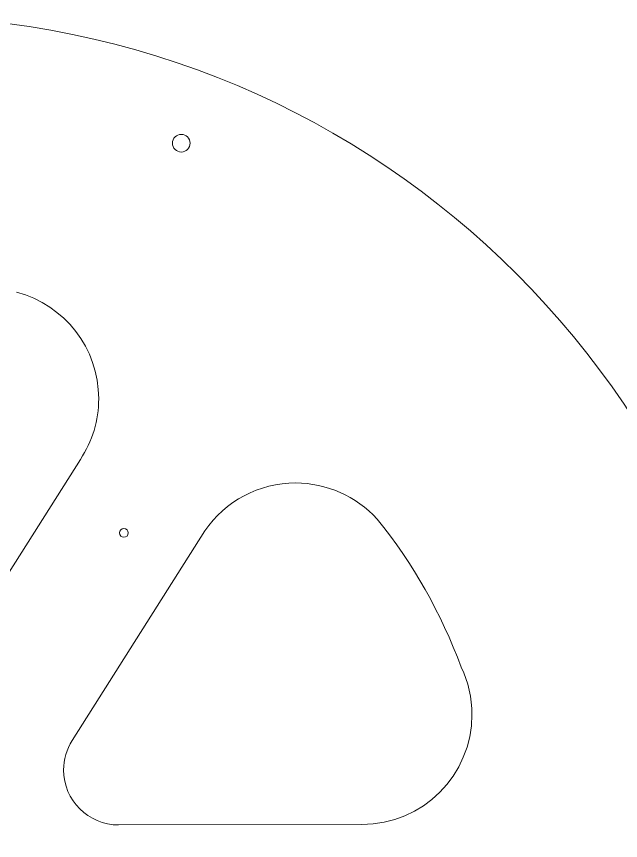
# Model space of a CAD drawing. Header units: millimetres. Extents: x 254 to 1549, y -413 to 269.
# Drawn here: x 923.6 to 1060.9, y -1.8 to 185.4 of the extents above; entities that cross this region are included whole.
import ezdxf

# ---------------------------------------------------------------- set-up
doc = ezdxf.new("R2010")
doc.units = ezdxf.units.MM
doc.header["$MEASUREMENT"] = 0
doc.layers.add('layer 1', color=7, linetype='Continuous')

msp = doc.modelspace()

# ---------------------------------------------------------------- linework, layer by layer
at = {"layer": 'layer 1', "color": 242, "lineweight": 18}
for centre, major_axis in [((896.0624, -14.3886), (0, 199.7718)), ((961.0562, 156.6058), (0, 2))]:
    msp.add_ellipse(centre, major_axis=major_axis, ratio=1, dxfattribs=at)
at = {"layer": 'layer 1', "color": 242, "lineweight": 9}
msp.add_ellipse((948.0151, 68.1015), major_axis=(0, 1), ratio=1, dxfattribs=at)
at = {"layer": 'layer 1', "color": 242, "lineweight": 18}
for points, knots in [([(923.5968, 122.7802), (934.6034, 119.9072), (942.2827, 109.966), (942.2827, 98.5907), (942.2827, 98.5907), (942.2827, 93.6843), (940.839, 88.8863), (938.1314, 84.7946)], [0, 0, 0, 0, 0.33333333, 0.33333333, 0.33333333, 0.33333333, 1, 1, 1, 1]), ([(966.3951, 68.5535), (971.0546, 75.3667), (978.7767, 79.441), (987.0309, 79.441), (987.0309, 79.441), (994.0891, 79.441), (1000.8185, 76.4574), (1005.5576, 71.2267)], [0, 0, 0, 0, 0.33333333, 0.33333333, 0.33333333, 0.33333333, 1, 1, 1, 1]), ([(1024.6986, 37.6335), (1026.3038, 34.2705), (1027.1367, 30.5912), (1027.1367, 26.8649), (1027.1367, 26.8649), (1027.1367, 13.0578), (1015.9439, 1.8649), (1002.1368, 1.8649), (1002.1368, 1.8649), (1002.13, 1.8649), (1002.123, 1.8649), (1002.1162, 1.8649)], [0, 0, 0, 0, 0.25, 0.25, 0.25, 0.25, 0.5, 0.5, 0.5, 0.5, 1, 1, 1, 1]), ([(946.8218, 1.7762), (939.9182, 1.7762), (934.3218, 7.3726), (934.3218, 14.2762), (934.3218, 14.2762), (934.3218, 16.6327), (934.988, 18.9413), (936.2434, 20.9356)], [0, 0, 0, 0, 0.33333333, 0.33333333, 0.33333333, 0.33333333, 1, 1, 1, 1])]:
    msp.add_open_spline(points, degree=3, knots=knots, dxfattribs=at)
for points in [[(893.2097, 14.0199), (893.2097, 14.0199), (938.1319, 84.795), (938.1319, 84.795)], [(1005.5573, 71.2277), (1013.9174, 61.1372), (1020.0648, 49.8087), (1024.6982, 37.6328)], [(936.2431, 20.9359), (936.2431, 20.9359), (966.3955, 68.554), (966.3955, 68.554)], [(1002.1368, 1.8649), (1002.1368, 1.8649), (946.8218, 1.7762), (946.8218, 1.7762)]]:
    msp.add_open_spline(points, degree=3, dxfattribs=at)

doc.saveas('drawing.dxf')
